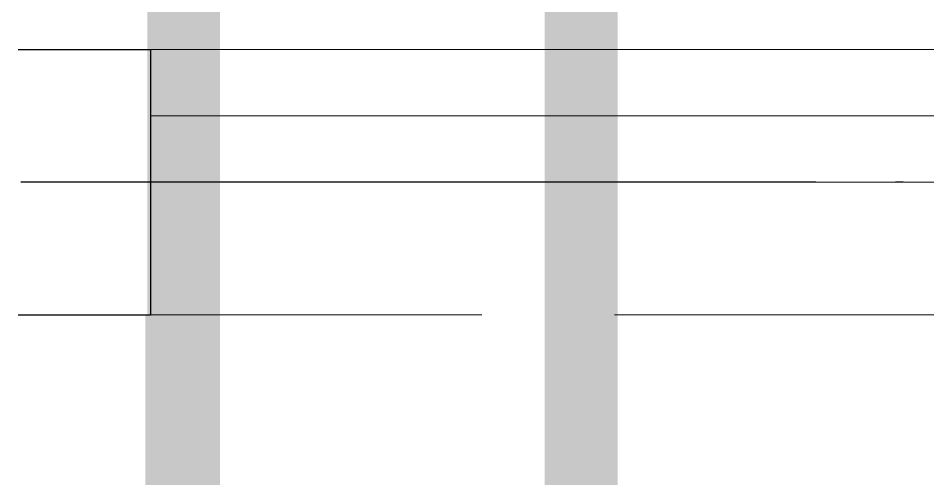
# Model space of a CAD drawing. Extents: x 27938 to 1507990, y 110129 to 923079.
# Drawn here: x 844467 to 845153, y 672433 to 672781 of the extents above; entities that cross this region are included whole.
import ezdxf

# ---------------------------------------------------------------- set-up
doc = ezdxf.new("R2010")
doc.units = 0
doc.header["$LTSCALE"] = 1000
doc.header["$MEASUREMENT"] = 0
doc.linetypes.add('DASH', pattern=[0.35, 0.25, -0.1])
doc.linetypes.add('DOTE', pattern=[2.42, 2, -0.2, 0.02, -0.2])
for name, color, linetype in [('DOTE', 1, 'Continuous'), ('PIPE-废水', 31, 'TG_F'), ('WALL', 9, 'Continuous')]:
    doc.layers.add(name, color=color, linetype=linetype)
doc.layers.add('平面-栏杆', color=135, linetype='Continuous', lineweight=15)
doc.layers.add('平面-看线', color=45, linetype='Continuous', lineweight=15)
doc.styles.add('TG_LINETYPE', font='SIMPLEX', dxfattribs={"width": 0.8, "height": 3, "bigfont": 'HZTXT'})
doc.linetypes.add('TG_F', pattern='A,2,-0.3,["F",TG_LINETYPE,S=0.1,R=0,X=-0.23,Y=-0.15],0', length=2.3)

msp = doc.modelspace()

# ---------------------------------------------------------------- linework, layer by layer
at = {"color": 8, "const_width": 8}
msp.add_lwpolyline([(844566.58, 672557.17), (844566.58, 672407.17), (844266.58, 672407.17), (844266.58, 672557.17)], dxfattribs=at)
at = {"layer": 'DOTE', "color": 169, "linetype": 'DOTE', "ltscale": 0.3}
msp.add_line((879916.58, 672657.17), (825916.58, 672657.17), dxfattribs=at)
at = {"layer": 'PIPE-废水', "ltscale": 0.5, "const_width": 55}
for points in [[(844891.58, 672113.52), (844891.58, 673487.17)], [(844591.58, 672164.31), (844591.58, 672932.17)]]:
    msp.add_lwpolyline(points, dxfattribs=at)
at = {"layer": 'WALL', "color": 8}
for p, q in [((844466.58, 672757.17), (844566.58, 672757.17)), ((844566.58, 672757.17), (844566.58, 672557.17)), ((844466.58, 672557.17), (844566.58, 672557.17))]:
    msp.add_line(p, q, dxfattribs=at)
at = {"layer": '平面-栏杆', "color": 8}
for points in [[(844566.58, 672707.17), (849216.58, 672707.17)], [(844566.58, 672657.17), (849216.58, 672657.17)]]:
    msp.add_lwpolyline(points, dxfattribs=at)
at = {"layer": '平面-看线', "color": 8}
msp.add_lwpolyline([(844566.58, 672757.17), (849216.58, 672757.17)], dxfattribs=at)
at = {"layer": '平面-看线', "color": 8, "linetype": 'DASH'}
msp.add_lwpolyline([(844566.58, 672557.17), (849216.58, 672557.17)], dxfattribs=at)

doc.saveas('drawing.dxf')
